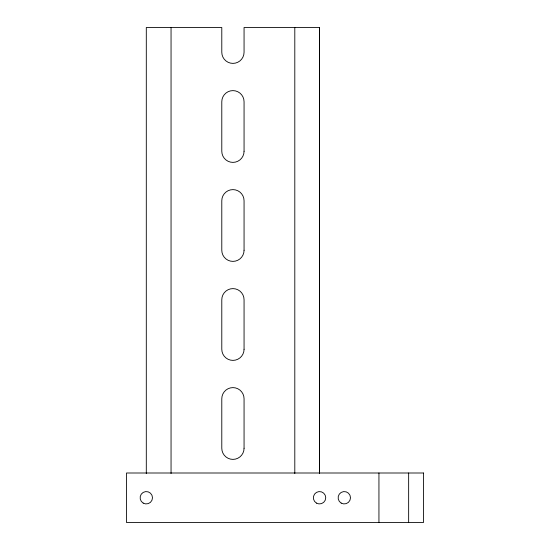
<?xml version="1.0" encoding="UTF-8"?>
<svg xmlns="http://www.w3.org/2000/svg" width="550" height="550" viewBox="0 0 550 550"><rect width="100%" height="100%" fill="white"/><g stroke="black" fill="none" stroke-linecap="round" stroke-linejoin="round"><path stroke-width="0.82" d="M319.55 473.598L319.55 27.5L244.062 27.5L244.062 52.25A11.137 11.137 0 0 1 232.925 63.388A11.137 11.137 0 0 1 221.788 52.25L221.788 27.5L146.3 27.5L146.3 473.516M408.65 473L408.65 522.5M378.943 473L378.943 522.5M319.55 27.5L319.55 473.516M294.8 27.5L294.8 473.516M171.05 27.5L171.05 473.516M423.5 473L126.5 473L126.5 522.5L423.5 522.5L423.5 473M244.062 151.25L244.062 101.75A11.137 11.137 0 0 0 232.925 90.613A11.137 11.137 0 0 0 221.788 101.75L221.788 151.25A11.137 11.137 0 0 0 232.925 162.387A11.137 11.137 0 0 0 244.062 151.25M244.062 250.25L244.062 200.75A11.137 11.137 0 0 0 232.925 189.613A11.137 11.137 0 0 0 221.788 200.75L221.788 250.25A11.137 11.137 0 0 0 232.925 261.387A11.137 11.137 0 0 0 244.062 250.25M244.062 349.25L244.062 299.75A11.137 11.137 0 0 0 232.925 288.613A11.137 11.137 0 0 0 221.788 299.75L221.788 349.25A11.137 11.137 0 0 0 232.925 360.388A11.137 11.137 0 0 0 244.062 349.25M244.062 448.25L244.062 398.75A11.137 11.137 0 0 0 232.925 387.612A11.137 11.137 0 0 0 221.788 398.75L221.788 448.25A11.137 11.137 0 0 0 232.925 459.388A11.137 11.137 0 0 0 244.062 448.25M316.456 503.106A6.188 6.188 0 0 0 325.738 497.75A6.188 6.188 0 0 0 316.456 492.394A6.188 6.188 0 0 0 316.456 503.106M341.206 503.106A6.188 6.188 0 0 0 350.488 497.75A6.188 6.188 0 0 0 341.206 492.394A6.188 6.188 0 0 0 341.206 503.106M143.206 503.106A6.188 6.188 0 0 0 152.488 497.75A6.188 6.188 0 0 0 143.206 492.394A6.188 6.188 0 0 0 143.206 503.106"/></g></svg>
